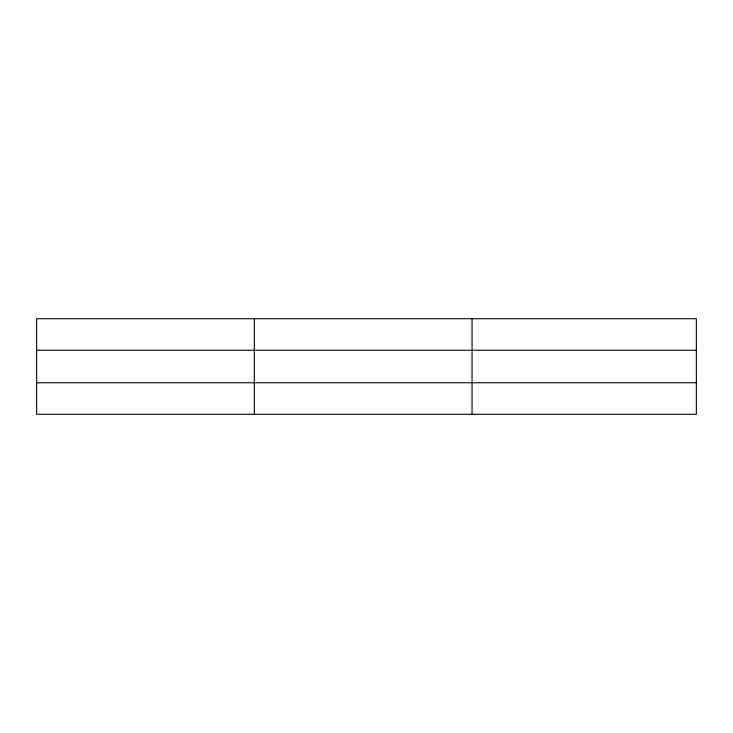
<?xml version="1.0" encoding="UTF-8"?>
<svg xmlns="http://www.w3.org/2000/svg" width="733" height="733" viewBox="0 0 733 733"><rect width="100%" height="100%" fill="white"/><g stroke="black" fill="none" stroke-linecap="round" stroke-linejoin="round"><path stroke-width="1.1" d="M254.351 318.708L254.351 414.292M472.052 318.708L472.052 414.292M696.35 382.745L696.35 414.292L36.65 414.292L36.65 318.708L696.35 318.708L696.35 382.745L36.65 382.745M36.65 350.255L696.35 350.255"/></g></svg>
